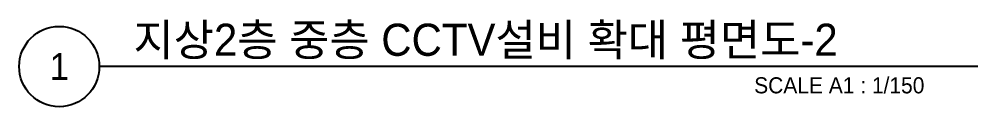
# Model space of a CAD drawing. Header units: millimetres. Extents: x 89860 to 502050, y -351975 to 882300.
# Drawn here: x 421020 to 447930, y 4425 to 6874 of the extents above; entities that cross this region are included whole.
import ezdxf
from ezdxf.enums import TextEntityAlignment as Align

# ---------------------------------------------------------------- set-up
doc = ezdxf.new("R2010")
doc.units = ezdxf.units.MM
doc.header["$LTSCALE"] = 150
doc.layers.add('-----41 Drawing Title', color=2, linetype='Continuous')
doc.styles.add('ELEC', font='')
doc.styles.get('ELEC').set_extended_font_data('Dotum')

msp = doc.modelspace()

# ---------------------------------------------------------------- linework, layer by layer
at = {"layer": '-----41 Drawing Title', "color": 7}
msp.add_line((447930, 5550), (423270, 5550), dxfattribs=at)
msp.add_circle((422145, 5550), 1125, dxfattribs=at)

# ---------------------------------------------------------------- texts
at = {"layer": '-----41 Drawing Title', "color": 2, "style": 'ELEC'}
msp.add_text('지상2층 중층 CCTV설비 확대 평면도-2', height=900, dxfattribs=at).set_placement((424229, 5850))
at = {"layer": '-----41 Drawing Title', "color": 7, "style": 'ELEC'}
msp.add_text('1', height=750, dxfattribs=at).set_placement((422145, 5550), align=Align.MIDDLE)
at = {"layer": '-----41 Drawing Title', "style": 'ELEC'}
msp.add_text('SCALE A1 : 1/150', height=450, dxfattribs=at).set_placement((446430, 4800), align=Align.RIGHT)

doc.saveas('drawing.dxf')
